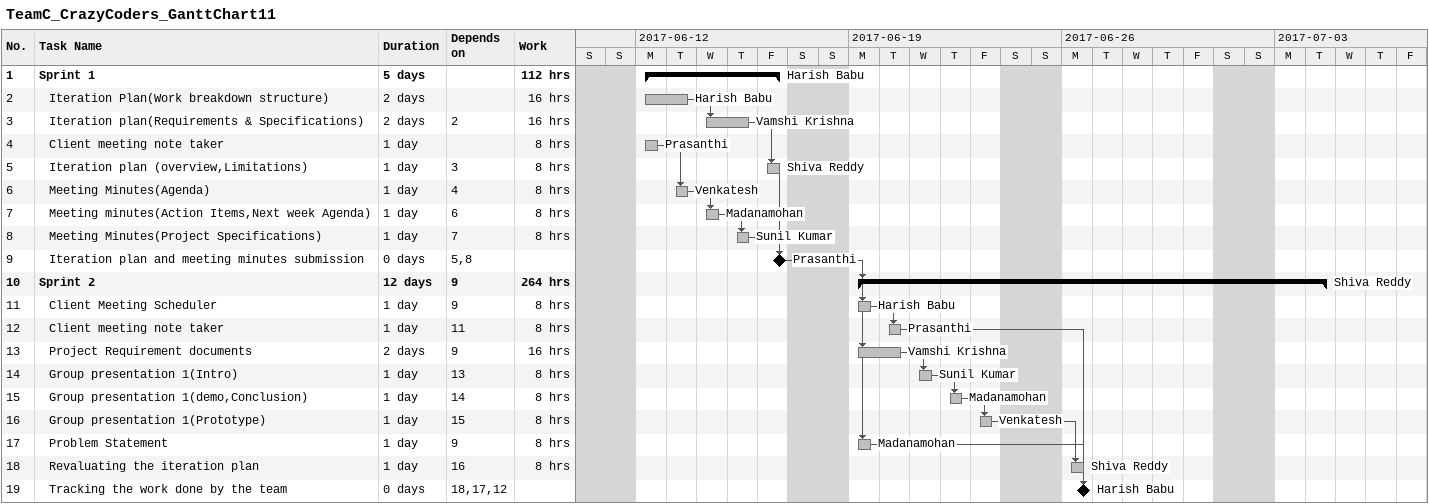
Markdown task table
TeamC_CrazyCoders_GanttChart11

| ID | Level | Task | Duration | Start | Finish | Predecessors | Resources | Work (h) |
|---|---|---|---|---|---|---|---|---|
| 1 | 1 | **Sprint 1** | 5d | 2017-06-12 | 2017-06-16 |  | Harish Babu | 112 |
| 2 | 2 | Iteration Plan(Work breakdown structure) | 2d | 2017-06-12 | 2017-06-13 |  | Harish Babu | 16 |
| 3 | 2 | Iteration plan(Requirements & Specifications) | 2d | 2017-06-14 | 2017-06-15 | 2 | Vamshi Krishna | 16 |
| 4 | 2 | Client meeting note taker | 1d | 2017-06-12 | 2017-06-12 |  | Prasanthi | 8 |
| 5 | 2 | Iteration plan (overview,Limitations) | 1d | 2017-06-16 | 2017-06-16 | 3 | Shiva Reddy | 8 |
| 6 | 2 | Meeting Minutes(Agenda) | 1d | 2017-06-13 | 2017-06-13 | 4 | Venkatesh | 8 |
| 7 | 2 | Meeting minutes(Action Items,Next week Agenda) | 1d | 2017-06-14 | 2017-06-14 | 6 | Madanamohan | 8 |
| 8 | 2 | Meeting Minutes(Project Specifications) | 1d | 2017-06-15 | 2017-06-15 | 7 | Sunil Kumar | 8 |
| 9 | 2 | Iteration plan and meeting minutes submission | 0d | 2017-06-16 | 2017-06-16 | 5, 8 | Prasanthi |  |
| 10 | 1 | **Sprint 2** | 12d | 2017-06-19 | 2017-07-04 | 9 | Shiva Reddy | 264 |
| 11 | 2 | Client Meeting Scheduler | 1d | 2017-06-19 | 2017-06-19 | 9 | Harish Babu | 8 |
| 12 | 2 | Client meeting note taker | 1d | 2017-06-20 | 2017-06-20 | 11 | Prasanthi | 8 |
| 13 | 2 | Project Requirement documents | 2d | 2017-06-19 | 2017-06-20 | 9 | Vamshi Krishna | 16 |
| 14 | 2 | Group presentation 1(Intro) | 1d | 2017-06-21 | 2017-06-21 | 13 | Sunil Kumar | 8 |
| 15 | 2 | Group presentation 1(demo,Conclusion) | 1d | 2017-06-22 | 2017-06-22 | 14 | Madanamohan | 8 |
| 16 | 2 | Group presentation 1(Prototype) | 1d | 2017-06-23 | 2017-06-23 | 15 | Venkatesh | 8 |
| 17 | 2 | Problem Statement | 1d | 2017-06-19 | 2017-06-19 | 9 | Madanamohan | 8 |
| 18 | 2 | Revaluating the iteration plan | 1d | 2017-06-26 | 2017-06-26 | 16 | Shiva Reddy | 8 |
| 19 | 2 | Tracking the work done by the team | 0d | 2017-06-26 | 2017-06-26 | 18, 17, 12 | Harish Babu |  |
